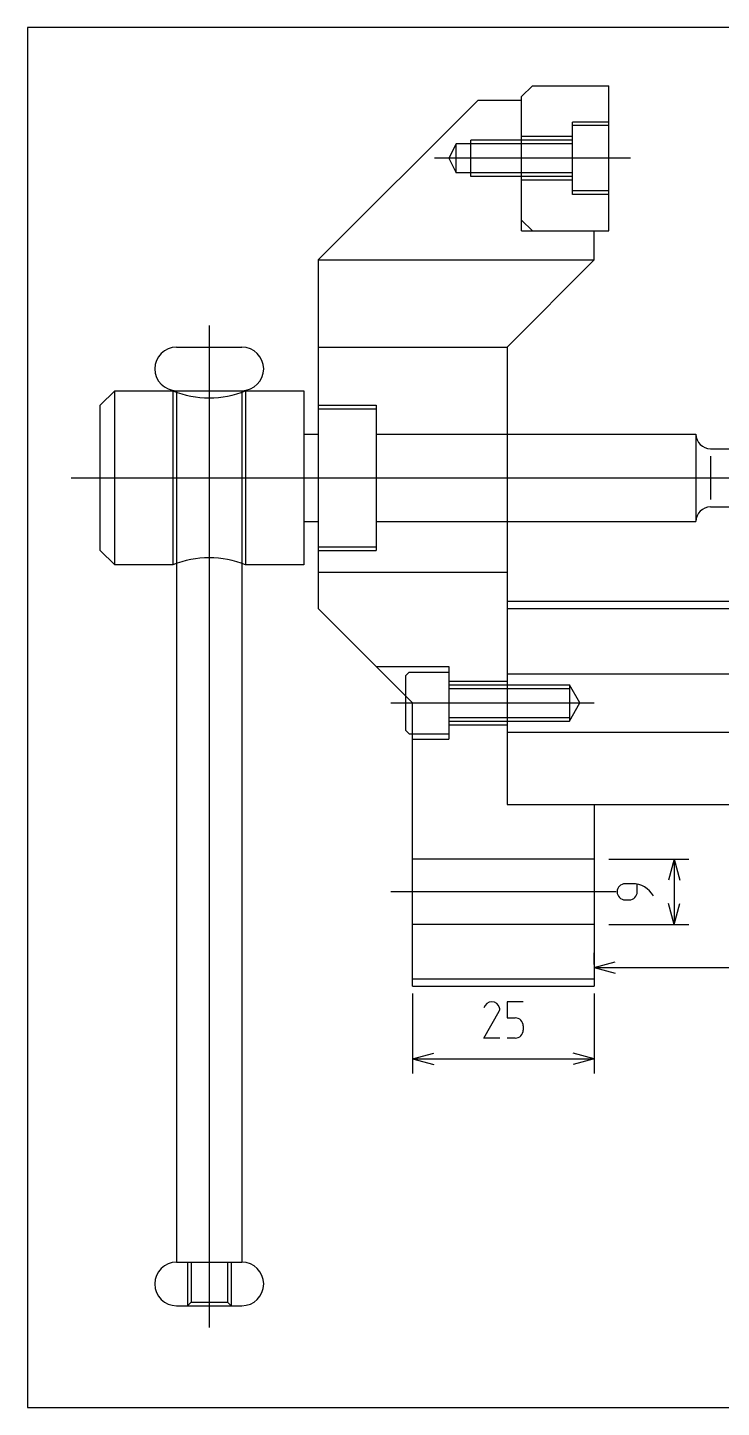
# Model space of a CAD drawing. Header units: millimetres. Extents: x 10 to 287, y 10 to 200.
# Drawn here: x 10 to 105.5, y 10 to 200 of the extents above; entities that cross this region are included whole.
import ezdxf

# ---------------------------------------------------------------- set-up
doc = ezdxf.new("R2010")
doc.units = ezdxf.units.MM
for name, color, linetype in [('auxiliary', 7, 'CONTINUOUS'), ('border', 7, 'CONTINUOUS'), ('contour', 7, 'CONTINUOUS'), ('default', 7, 'CONTINUOUS'), ('dimension', 7, 'CONTINUOUS')]:
    doc.layers.add(name, color=color, linetype=linetype)

msp = doc.modelspace()

# ---------------------------------------------------------------- linework, layer by layer
at = {"layer": 'auxiliary', "color": 12}
for p, q in [((93, 182), (66, 182)), ((35, 159), (35, 21)), ((16, 138), (280, 138)), ((60, 107), (88, 107)), ((91, 81), (60, 81))]:
    msp.add_line(p, q, dxfattribs=at)
at = {"layer": 'border', "color": 0, "linetype": 'CONTINUOUS'}
for p, q in [((10, 200), (10, 10)), ((287, 200), (10, 200)), ((10, 10), (287.000031, 10.000061))]:
    msp.add_line(p, q, dxfattribs=at)
at = {"layer": 'contour', "color": 0, "linetype": 'CONTINUOUS'}
for p, q in [((79.5, 192), (78, 190.5)), ((79.5, 192), (90, 192)), ((90, 172), (90, 192)), ((50, 168), (72, 190)), ((72, 190), (78, 190)), ((78, 172), (78, 190.5)), ((78, 173.5), (79.5, 172)), ((78, 172), (90, 172)), ((88, 168), (88, 172)), ((50, 168), (50, 120)), ((50, 168), (88, 168)), ((76, 156), (88, 168)), ((30.5, 156), (39.5, 156)), ((50, 156), (75.999999, 156)), ((76, 156), (76, 93)), ((22, 150), (20, 148)), ((22, 126), (22, 150)), ((22, 150), (30, 150)), ((30.5, 150), (39.5, 150)), ((30.5, 150), (30.5, 30)), ((39.5, 150), (39.5, 30)), ((40, 150), (48, 150)), ((48, 150), (48, 126)), ((20, 128), (20, 148)), ((48, 144), (50, 144)), ((76, 144), (102, 144)), ((102, 144), (102, 132)), ((104, 141), (104, 135)), ((104.000002, 142), (110.000004, 142)), ((50, 138), (76, 138)), ((104, 134), (110, 134)), ((48, 132), (50, 132)), ((76, 132), (102, 132)), ((20, 128), (22, 126)), ((30, 126), (22, 126)), ((48, 126), (40, 126)), ((50, 125), (76, 125)), ((50, 120), (63, 107)), ((76, 121), (168, 121)), ((76, 111), (168, 110.999998)), ((62, 108), (62, 103.25)), ((63, 68), (63, 107)), ((62, 103.25), (62.5, 102.75)), ((62.5, 102.75), (63, 102.75)), ((76, 103), (226, 103)), ((76, 93), (276, 93)), ((88, 93), (88, 68)), ((63, 69), (88, 69)), ((63, 68), (88, 68)), ((30.5, 30), (39.5, 30)), ((30.5, 24), (39.5, 24))]:
    msp.add_line(p, q, dxfattribs=at)
at = {"layer": 'contour', "color": 0}
for p, q in [((90, 187), (85, 187)), ((85, 177), (85, 187)), ((90, 186.5), (85, 186.5)), ((71, 179.5), (71, 184.5)), ((85, 184.5), (71, 184.5)), ((85, 185), (78, 185)), ((69, 184), (68, 182)), ((69, 180), (69, 184)), ((85, 184), (69, 184)), ((68, 182), (69, 180)), ((85, 180), (69, 180)), ((85, 179.5), (71, 179.5)), ((85, 179), (78, 179)), ((90, 177.5), (85, 177.5)), ((90, 177), (85, 177)), ((30, 150), (30, 126)), ((40, 150), (40, 126)), ((50, 148), (58, 148)), ((50, 147.5), (58, 147.5)), ((58, 148), (58, 128.000001)), ((58, 144), (76, 144)), ((58, 132), (76, 132)), ((50, 128.499999), (58, 128.5)), ((50, 128), (58, 128.000001)), ((76, 120), (168, 120.000002)), ((58, 112), (68, 111.999998)), ((62, 110.75), (62.5, 111.25)), ((62, 110.75), (62, 108)), ((62.5, 111.25), (68, 111.249998)), ((68, 111.999998), (68, 102)), ((68, 110), (76, 110)), ((68, 109.5), (84.599999, 109.5)), ((68, 109), (84.599999, 109)), ((86, 107), (84.599999, 109.5)), ((84.599999, 109.5), (84.599999, 104.5)), ((84.599999, 104.5), (86, 107)), ((68, 105), (84.599999, 105)), ((68, 104.5), (84.599999, 104.5)), ((63, 102.75), (68, 102.75)), ((68, 104), (76, 104)), ((63, 102), (68, 102)), ((88, 85.5), (63, 85.5)), ((88, 76.5), (63, 76.5)), ((32, 30), (32, 24)), ((32.5, 30), (32.5, 24.5)), ((37.5, 30), (37.5, 24.5)), ((38, 30), (38, 24)), ((32, 24), (32.5, 24.5)), ((32.5, 24.5), (37.5, 24.5)), ((37.5, 24.5), (38, 24))]:
    msp.add_line(p, q, dxfattribs=at)
at = {"layer": 'contour', "color": 0, "linetype": 'CONTINUOUS'}
for centre, radius, start, end in [((30.5, 153), 3, 90, 270), ((39.5, 153), 3, 270, 90), ((35, 161.999996), 12.999996, 247.380127, 292.619873), ((104.000002, 144), 2, 180, 270), ((104, 132), 2, 90, 180), ((35, 114.000004), 12.999996, 67.380127, 112.619873), ((30.5, 27), 3, 90, 270), ((39.5, 27), 3, 270, 90)]:
    msp.add_arc(centre, radius, start, end, dxfattribs=at)
at = {"layer": 'default', "color": 0, "linetype": 'CONTINUOUS'}
for p, q in [((88, 71), (88, 72.576687)), ((88, 70.576687), (90.897777, 71.353144)), ((88, 70.576687), (261, 70.576687)), ((88, 70.576687), (90.897777, 69.80023))]:
    msp.add_line(p, q, dxfattribs=at)
at = {"layer": 'dimension', "color": 0, "linetype": 'CONTINUOUS'}
for p, q in [((90, 85.5), (101, 85.5)), ((99, 85.5), (98.223543, 82.602223)), ((99, 85.5), (99, 76.5)), ((99, 85.5), (99.776457, 82.602223)), ((93.256107, 82.111111), (92.253968, 82.111111)), ((93.920635, 81), (93.920635, 82.04421)), ((92.253968, 79.888889), (92.809524, 79.888889)), ((99, 76.5), (98.223543, 79.397777)), ((99, 76.5), (99.776457, 79.397777)), ((90, 76.5), (101, 76.5)), ((63, 67), (63, 56)), ((88, 67), (88, 56)), ((78.222222, 65.857143), (76, 65.857143)), ((76, 65.857143), (76, 63.634921)), ((72.777778, 60.857143), (74.924723, 64.549743)), ((76, 63.634921), (77.111111, 63.634921)), ((75, 60.857143), (72.777778, 60.857143)), ((77.111111, 60.857143), (76, 60.857143)), ((78.222222, 62.52381), (78.222222, 61.968254)), ((63, 58), (65.897777, 58.776457)), ((63, 58), (88, 58)), ((63, 58), (65.897777, 57.223543)), ((88, 58), (85.102223, 58.776457)), ((88, 58), (85.102223, 57.223543))]:
    msp.add_line(p, q, dxfattribs=at)
for centre, radius, start, end in [((92.253968, 81), 1.111111, 90, 270), ((93.256107, 78.777778), 3.333333, 30, 90), ((92.809524, 81), 1.111111, 270, 0), ((73.888889, 64.746032), 1.111111, 14.47751, 165.522491), ((74.444444, 64.828982), 0.555556, 329.82547, 20.52911), ((77.111111, 62.52381), 1.111111, 0, 90), ((77.111111, 61.968254), 1.111111, 270, 0)]:
    msp.add_arc(centre, radius, start, end, dxfattribs=at)

doc.saveas('drawing.dxf')
